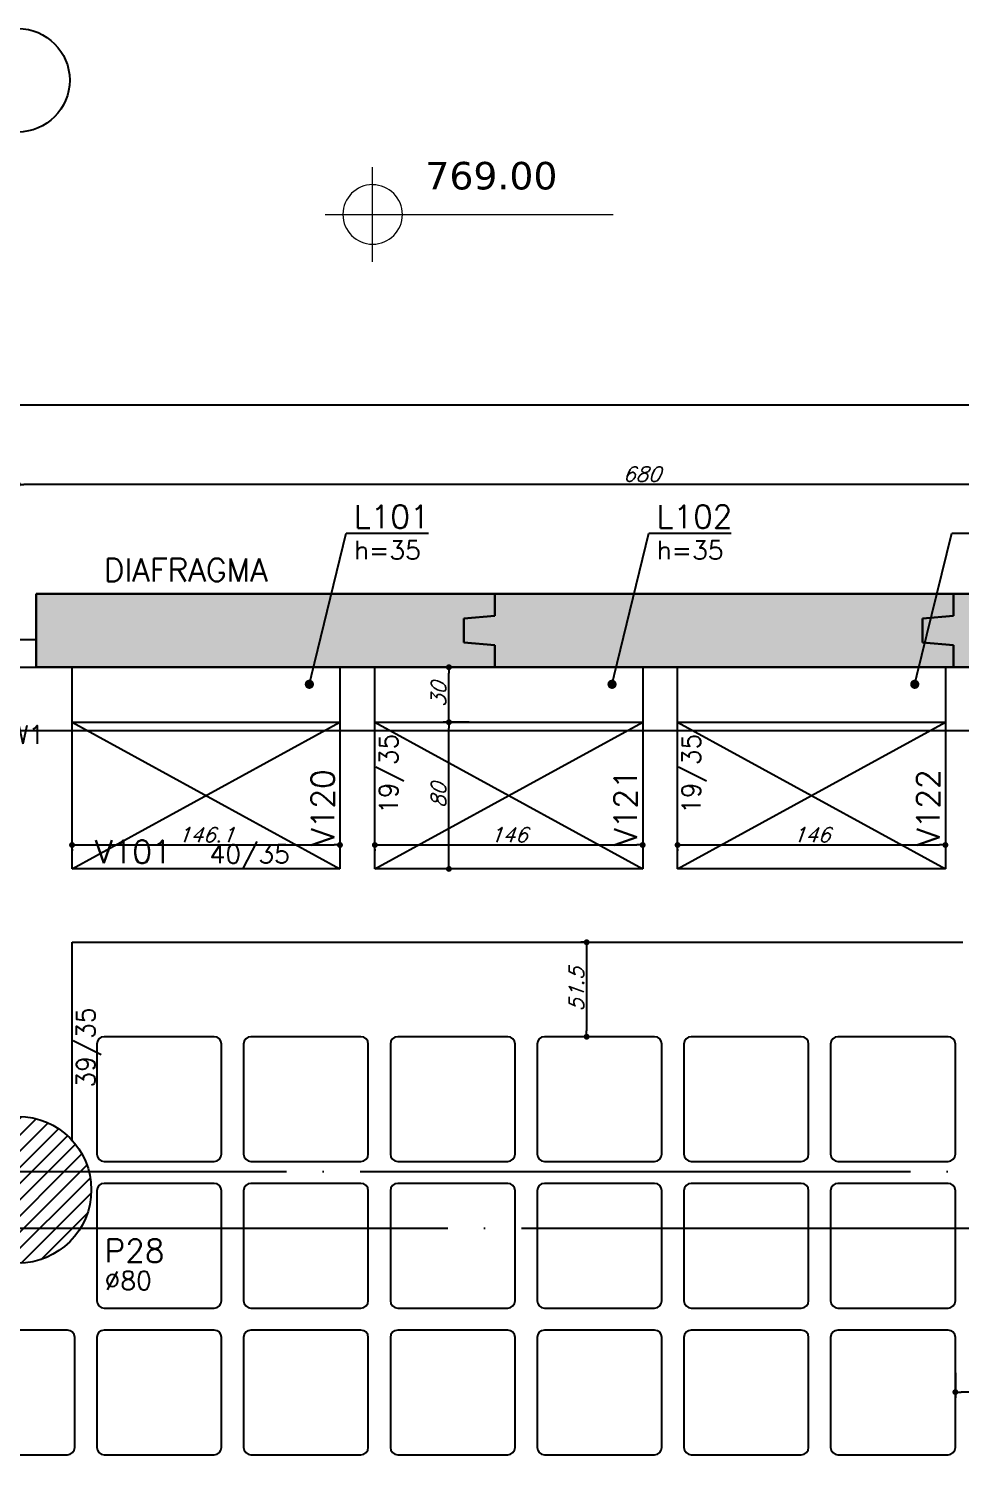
# Model space of a CAD drawing. Extents: x -4172 to 5482, y -2094 to 2406.
# Drawn here: x -3294 to -2786, y 1219 to 1998 of the extents above; entities that cross this region are included whole.
import ezdxf
from ezdxf import colors
from ezdxf.entities.mleader import LeaderData, LeaderLine
from ezdxf.enums import TextEntityAlignment as Align
from ezdxf.math import Vec2, Vec3

# ---------------------------------------------------------------- set-up
doc = ezdxf.new("R2010")
doc.units = 0
doc.header["$LTSCALE"] = 50
doc.header["$MEASUREMENT"] = 0
doc.linetypes.add('EIXO', pattern=[6.8, 6, -0.4, 0, -0.4])
doc.layers.get('0').update_dxf_attribs({"linetype": 'CONTINUOUS'})
doc.layers.get('DEFPOINTS').update_dxf_attribs({"linetype": 'CONTINUOUS'})
for name, color, linetype in [('251', 5, 'CONTINUOUS'), ('F-AUX-RED', 1, 'CONTINUOUS'), ('F-COTAS', 106, 'CONTINUOUS'), ('F-CUBETA', 1, 'CONTINUOUS'), ('F-EIXO', 12, 'EIXO'), ('F-LAJES', 3, 'CONTINUOUS'), ('F-LAJES-DIM', 2, 'CONTINUOUS'), ('F-LAJES-NOME', 4, 'CONTINUOUS'), ('F-PARC-NOME', 4, 'CONTINUOUS'), ('F-PERFIL - W310x52', 4, 'CONTINUOUS'), ('F-PILARES-DIM', 172, 'CONTINUOUS'), ('F-PILARES-HACH', 174, 'CONTINUOUS'), ('F-PILARES-NOME', 170, 'CONTINUOUS'), ('F-PILARES-S', 170, 'CONTINUOUS'), ('F-SOLIDO-EST', 252, 'CONTINUOUS'), ('F-TEXTO', 6, 'CONTINUOUS'), ('F-VIGAS', 3, 'CONTINUOUS'), ('F-VIGAS-DIM', 2, 'CONTINUOUS'), ('F-VIGAS-NOME', 4, 'CONTINUOUS'), ('F-VÃO', 1, 'CONTINUOUS')]:
    doc.layers.add(name, color=color, linetype=linetype)
doc.layers.add('A-ANNO-NOTE', color=253, linetype='CONTINUOUS', lineweight=9)
doc.styles.add('CP-TEXT-INCL', font='romans.shx', dxfattribs={"oblique": 20})
doc.styles.add('MCP', font='romans.shx')
doc.styles.add('ROMANS', font='romans.shx')
doc.styles.get("Standard").update_dxf_attribs({"font": 'ROMANS.SHX'})
doc.styles.add('Verdana_3', font='verdana.ttf', dxfattribs={"height": 20})
doc.dimstyles.new('CP-COTAS-50', dxfattribs={"dimscale": 0.64, "dimtxt": 12.5, "dimasz": 5, "dimexe": 5, "dimexo": 5, "dimgap": 2.5, "dimtad": 1, "dimdec": 1, "dimdsep": 46, "dimtxsty": 'CP-TEXT-INCL', "dimblk1": 'DOT', "dimblk2": 'DOT', "dimsah": 1, "dimcen": 9, "dimclrd": 256, "dimclre": 256, "dimclrt": 256, "dimadec": 0, "dimazin": 0, "dimtfac": 1, "dimtdec": 1, "dimtmove": 2, "dimatfit": 3, "dimldrblk": 'DOT', "dimfxl": 0, "dimtolj": 1, "dimarcsym": 0})

# ---------------------------------------------------------------- blocks, each defined once
blk = doc.blocks.new('_VAONER063650636500869008690')
at = {"layer": '251', "color": 1}
for p, q in [((30, 34), (-30, 34)), ((-34, 30), (-34, -30)), ((34, -30), (34, 30)), ((-30, -34), (30, -34))]:
    blk.add_line(p, q, dxfattribs=at)
for centre, start, end in [((-30, 30), 90, 180), ((30, 30), 0, 90), ((-30, -30), 180, 270), ((30, -30), 270, 0)]:
    blk.add_arc(centre, 4, start, end, dxfattribs=at)
blk = doc.blocks.new('*U4')
at = {"layer": 'F-EIXO'}
blk.add_line((0, 0), (7197, 0), dxfattribs=at)
at = {"layer": 'F-TEXTO', "style": 'ROMANS'}
blk.add_attdef('EIXO', text='', height=17.5, dxfattribs=at).set_placement((-28.2072, 0), align=Align.MIDDLE_CENTER)
blk = doc.blocks.new('*U5')
at = {"layer": 'F-EIXO'}
blk.add_line((0, 0), (7285, 0), dxfattribs=at)
at = {"layer": 'F-TEXTO', "style": 'ROMANS'}
blk.add_attdef('EIXO', text='', height=17.5, dxfattribs=at).set_placement((-28.2072, 0), align=Align.MIDDLE_CENTER)
blk = doc.blocks.new('*U9')
at = {"layer": 'F-EIXO', "color": 2, "linetype": 'Continuous'}
blk.add_circle((0, 28.21), 28.21, dxfattribs=at)
at = {"layer": 'F-TEXTO', "style": 'ROMANS'}
blk.add_attdef('EIXO', text='', height=17.5, rotation=360, dxfattribs=at).set_placement((0, 28.21), align=Align.MIDDLE_CENTER)
blk = doc.blocks.new('_DOT')
at = {"color": 0, "linetype": 'ByBlock'}
blk.add_line((-0.5, 0), (-1, 0), dxfattribs=at)
at = {"color": 0, "linetype": 'ByBlock', "const_width": 0.5}
blk.add_lwpolyline([(-0.25, 0, 1), (0.25, 0, 1)], format="xyb", close=True, dxfattribs=at)
blk = doc.blocks.new('*D82')
at = {"layer": 'DEFPOINTS', "color": 0, "linetype": 'Continuous', "transparency": 16777216}
for p in [(3249.5, 1792.61), (3249.5, 1664.5), (-3540, 1430.2)]:
    blk.add_point(p, dxfattribs=at)
at = {"layer": 'F-COTAS', "linetype": 'Continuous', "lineweight": -2, "transparency": 16777216}
for p, q in [((-3540, 1433.4), (-3540, 1795.81)), ((-3536.8, 1792.61), (3246.3, 1792.61)), ((3249.5, 1667.7), (3249.5, 1795.81))]:
    blk.add_line(p, q, dxfattribs=at)
at = {"layer": 'F-COTAS', "linetype": 'Continuous', "lineweight": -2, "transparency": 16777216, "xscale": 3.2, "yscale": 3.2, "zscale": 3.2, "rotation": 180}
blk.add_blockref('_DOT', (-3540, 1792.61), dxfattribs=at)
at = {"layer": 'F-COTAS', "linetype": 'Continuous', "lineweight": -2, "transparency": 16777216, "xscale": 3.2, "yscale": 3.2, "zscale": 3.2}
blk.add_blockref('_DOT', (3249.5, 1792.61), dxfattribs=at)
at = {"layer": 'F-COTAS', "linetype": 'Continuous', "transparency": 16777216, "insert": (-145.25, 1798.21), "char_height": 8, "attachment_point": 5, "style": 'CP-TEXT-INCL'}
blk.add_mtext('\\A1;6789.5', dxfattribs=at)
blk = doc.blocks.new('*D102')
at = {"layer": 'DEFPOINTS', "color": 0, "linetype": 'Continuous', "transparency": 16777216}
for p in [(-3300, 1749.22), (-3300, 1745.22), (-2620, 1745.22)]:
    blk.add_point(p, dxfattribs=at)
at = {"layer": 'F-COTAS', "linetype": 'Continuous', "lineweight": -2, "transparency": 16777216}
for p, q in [((-3300, 1748.42), (-3300, 1752.42)), ((-2620, 1748.42), (-2620, 1752.42)), ((-2623.2, 1749.22), (-3296.8, 1749.22))]:
    blk.add_line(p, q, dxfattribs=at)
at = {"layer": 'F-COTAS', "linetype": 'Continuous', "lineweight": -2, "transparency": 16777216, "xscale": 3.2, "yscale": 3.2, "zscale": 3.2, "rotation": 180}
blk.add_blockref('_DOT', (-3300, 1749.22), dxfattribs=at)
at = {"layer": 'F-COTAS', "linetype": 'Continuous', "lineweight": -2, "transparency": 16777216, "xscale": 3.2, "yscale": 3.2, "zscale": 3.2}
blk.add_blockref('_DOT', (-2620, 1749.22), dxfattribs=at)
at = {"layer": 'F-COTAS', "linetype": 'Continuous', "transparency": 16777216, "insert": (-2960, 1754.82), "char_height": 8, "attachment_point": 5, "style": 'CP-TEXT-INCL'}
blk.add_mtext('\\A1;680', dxfattribs=at)
blk = doc.blocks.new('*D400')
at = {"layer": 'DEFPOINTS', "color": 0, "linetype": 'Continuous', "transparency": 16777216}
for p in [(-2985.64, 1499.5), (-2989.99, 1448), (-2985.64, 1448)]:
    blk.add_point(p, dxfattribs=at)
at = {"layer": 'F-COTAS', "linetype": 'Continuous', "lineweight": -2, "transparency": 16777216}
for p, q in [((-2988.84, 1499.5), (-2993.19, 1499.5)), ((-2989.99, 1496.3), (-2989.99, 1451.2)), ((-2988.84, 1448), (-2993.19, 1448))]:
    blk.add_line(p, q, dxfattribs=at)
at = {"layer": 'F-COTAS', "linetype": 'Continuous', "lineweight": -2, "transparency": 16777216, "xscale": 3.2, "yscale": 3.2, "zscale": 3.2}
for p, rotation in [((-2989.99, 1499.5), 90), ((-2989.99, 1448), 270)]:
    blk.add_blockref('_DOT', p, dxfattribs=dict(at, rotation=rotation))
at = {"layer": 'F-COTAS', "linetype": 'Continuous', "transparency": 16777216, "insert": (-2995.59, 1473.75), "char_height": 8, "attachment_point": 5, "rotation": 90, "style": 'CP-TEXT-INCL'}
blk.add_mtext('\\A1;51.5', dxfattribs=at)
blk = doc.blocks.new('*D402')
at = {"layer": 'DEFPOINTS', "color": 0, "linetype": 'Continuous', "transparency": 16777216}
for p in [(-2695, 1349.5), (-2789, 1267.86), (-2789, 1254.19)]:
    blk.add_point(p, dxfattribs=at)
at = {"layer": 'F-COTAS', "linetype": 'Continuous', "lineweight": -2, "transparency": 16777216}
for p, q in [((-2695, 1346.3), (-2695, 1250.99)), ((-2789, 1264.66), (-2789, 1250.99)), ((-2698.2, 1254.19), (-2785.8, 1254.19))]:
    blk.add_line(p, q, dxfattribs=at)
at = {"layer": 'F-COTAS', "linetype": 'Continuous', "lineweight": -2, "transparency": 16777216, "xscale": 3.2, "yscale": 3.2, "zscale": 3.2, "rotation": 180}
blk.add_blockref('_DOT', (-2789, 1254.19), dxfattribs=at)
at = {"layer": 'F-COTAS', "linetype": 'Continuous', "lineweight": -2, "transparency": 16777216, "xscale": 3.2, "yscale": 3.2, "zscale": 3.2}
blk.add_blockref('_DOT', (-2695, 1254.19), dxfattribs=at)
at = {"layer": 'F-COTAS', "linetype": 'Continuous', "transparency": 16777216, "insert": (-2742, 1259.79), "char_height": 8, "attachment_point": 5, "style": 'CP-TEXT-INCL'}
blk.add_mtext('\\A1;94', dxfattribs=at)
blk = doc.blocks.new('*D436')
at = {"layer": 'DEFPOINTS', "color": 0, "linetype": 'Continuous', "transparency": 16777216}
for p in [(-2940.45, 1553.4), (-2794.45, 1553.4), (-2794.45, 1552.54)]:
    blk.add_point(p, dxfattribs=at)
at = {"layer": 'F-COTAS', "linetype": 'Continuous', "lineweight": -2, "transparency": 16777216}
for p, q in [((-2940.45, 1550.2), (-2940.45, 1549.34)), ((-2937.25, 1552.54), (-2797.65, 1552.54)), ((-2794.45, 1550.2), (-2794.45, 1549.34))]:
    blk.add_line(p, q, dxfattribs=at)
at = {"layer": 'F-COTAS', "linetype": 'Continuous', "lineweight": -2, "transparency": 16777216, "xscale": 3.2, "yscale": 3.2, "zscale": 3.2, "rotation": 180}
blk.add_blockref('_DOT', (-2940.45, 1552.54), dxfattribs=at)
at = {"layer": 'F-COTAS', "linetype": 'Continuous', "lineweight": -2, "transparency": 16777216, "xscale": 3.2, "yscale": 3.2, "zscale": 3.2}
blk.add_blockref('_DOT', (-2794.45, 1552.54), dxfattribs=at)
at = {"layer": 'F-COTAS', "linetype": 'Continuous', "transparency": 16777216, "insert": (-2867.45, 1558.14), "char_height": 8, "attachment_point": 5, "style": 'CP-TEXT-INCL'}
blk.add_mtext('\\A1;146', dxfattribs=at)
blk = doc.blocks.new('*D437')
at = {"layer": 'DEFPOINTS', "color": 0, "linetype": 'Continuous', "transparency": 16777216}
for p in [(-2959.45, 1561.4), (-3105.45, 1553.4), (-2959.45, 1552.54)]:
    blk.add_point(p, dxfattribs=at)
at = {"layer": 'F-COTAS', "linetype": 'Continuous', "lineweight": -2, "transparency": 16777216}
for p, q in [((-2959.45, 1558.2), (-2959.45, 1549.34)), ((-3105.45, 1550.2), (-3105.45, 1549.34)), ((-3102.25, 1552.54), (-2962.65, 1552.54))]:
    blk.add_line(p, q, dxfattribs=at)
at = {"layer": 'F-COTAS', "linetype": 'Continuous', "lineweight": -2, "transparency": 16777216, "xscale": 3.2, "yscale": 3.2, "zscale": 3.2, "rotation": 180}
blk.add_blockref('_DOT', (-3105.45, 1552.54), dxfattribs=at)
at = {"layer": 'F-COTAS', "linetype": 'Continuous', "lineweight": -2, "transparency": 16777216, "xscale": 3.2, "yscale": 3.2, "zscale": 3.2}
blk.add_blockref('_DOT', (-2959.45, 1552.54), dxfattribs=at)
at = {"layer": 'F-COTAS', "linetype": 'Continuous', "transparency": 16777216, "insert": (-3032.45, 1558.14), "char_height": 8, "attachment_point": 5, "style": 'CP-TEXT-INCL'}
blk.add_mtext('\\A1;146', dxfattribs=at)
blk = doc.blocks.new('*D438')
at = {"layer": 'DEFPOINTS', "color": 0, "linetype": 'Continuous', "transparency": 16777216}
for p in [(-3270.5, 1553.4), (-3124.45, 1553.4), (-3124.45, 1552.54)]:
    blk.add_point(p, dxfattribs=at)
at = {"layer": 'F-COTAS', "linetype": 'Continuous', "lineweight": -2, "transparency": 16777216}
for p, q in [((-3270.5, 1550.2), (-3270.5, 1549.34)), ((-3267.3, 1552.54), (-3127.65, 1552.54)), ((-3124.45, 1550.2), (-3124.45, 1549.34))]:
    blk.add_line(p, q, dxfattribs=at)
at = {"layer": 'F-COTAS', "linetype": 'Continuous', "lineweight": -2, "transparency": 16777216, "xscale": 3.2, "yscale": 3.2, "zscale": 3.2, "rotation": 180}
blk.add_blockref('_DOT', (-3270.5, 1552.54), dxfattribs=at)
at = {"layer": 'F-COTAS', "linetype": 'Continuous', "lineweight": -2, "transparency": 16777216, "xscale": 3.2, "yscale": 3.2, "zscale": 3.2}
blk.add_blockref('_DOT', (-3124.45, 1552.54), dxfattribs=at)
at = {"layer": 'F-COTAS', "linetype": 'Continuous', "transparency": 16777216, "insert": (-3197.47, 1558.14), "char_height": 8, "attachment_point": 5, "style": 'CP-TEXT-INCL'}
blk.add_mtext('\\A1;146.1', dxfattribs=at)
blk = doc.blocks.new('*D441')
at = {"layer": 'DEFPOINTS', "color": 0, "linetype": 'Continuous', "transparency": 16777216}
for p in [(-3065.07, 1619.5), (-3064.06, 1619.5), (-3064.06, 1539.5)]:
    blk.add_point(p, dxfattribs=at)
at = {"layer": 'F-COTAS', "linetype": 'Continuous', "lineweight": -2, "transparency": 16777216}
for p, q in [((-3067.26, 1619.5), (-3068.27, 1619.5)), ((-3065.07, 1542.7), (-3065.07, 1616.3)), ((-3067.26, 1539.5), (-3068.27, 1539.5))]:
    blk.add_line(p, q, dxfattribs=at)
at = {"layer": 'F-COTAS', "linetype": 'Continuous', "lineweight": -2, "transparency": 16777216, "xscale": 3.2, "yscale": 3.2, "zscale": 3.2}
for p, rotation in [((-3065.07, 1619.5), 90), ((-3065.07, 1539.5), 270)]:
    blk.add_blockref('_DOT', p, dxfattribs=dict(at, rotation=rotation))
at = {"layer": 'F-COTAS', "linetype": 'Continuous', "transparency": 16777216, "insert": (-3070.67, 1579.5), "char_height": 8, "attachment_point": 5, "rotation": 90, "style": 'CP-TEXT-INCL'}
blk.add_mtext('\\A1;80', dxfattribs=at)
blk = doc.blocks.new('*D442')
at = {"layer": 'DEFPOINTS', "color": 0, "linetype": 'Continuous', "transparency": 16777216}
for p in [(-3065.07, 1649.5), (-3050.74, 1649.5), (-3050.74, 1619.5)]:
    blk.add_point(p, dxfattribs=at)
at = {"layer": 'F-COTAS', "linetype": 'Continuous', "lineweight": -2, "transparency": 16777216}
for p, q in [((-3053.94, 1649.5), (-3068.27, 1649.5)), ((-3065.07, 1622.7), (-3065.07, 1646.3)), ((-3053.94, 1619.5), (-3068.27, 1619.5))]:
    blk.add_line(p, q, dxfattribs=at)
at = {"layer": 'F-COTAS', "linetype": 'Continuous', "lineweight": -2, "transparency": 16777216, "xscale": 3.2, "yscale": 3.2, "zscale": 3.2}
for p, rotation in [((-3065.07, 1649.5), 90), ((-3065.07, 1619.5), 270)]:
    blk.add_blockref('_DOT', p, dxfattribs=dict(at, rotation=rotation))
at = {"layer": 'F-COTAS', "linetype": 'Continuous', "transparency": 16777216, "insert": (-3070.67, 1634.5), "char_height": 8, "attachment_point": 5, "rotation": 90, "style": 'CP-TEXT-INCL'}
blk.add_mtext('\\A1;30', dxfattribs=at)
blk = doc.blocks.new('LGN-COTA - LGN-COTA-475391-Térreo')
at = {"layer": 'A-ANNO-NOTE'}
for p, q in [((-0.0093, -0.2377), (-0.0093, 0.2798)), ((-0.268, 0.021), (1.3015, 0.021))]:
    blk.add_line(p, q, dxfattribs=at)
for centre, start, end in [((-0.0093, 0.0221), 90, 180), ((-0.0093, 0.021), 360, 90), ((-0.0093, 0.021), 180, 270), ((-0.0093, 0.021), 270, 0)]:
    blk.add_arc(centre, 0.162, start, end, dxfattribs=at)
blk = doc.blocks.new('zw$7512')
at = {"layer": 'A-ANNO-NOTE', "xscale": 100, "yscale": 100, "zscale": 100}
blk.add_blockref('LGN-COTA - LGN-COTA-475391-Térreo', (-2906.21, 1680.27), dxfattribs=at)
at = {"layer": 'A-ANNO-NOTE', "style": 'Verdana_3'}
blk.add_text('769.00', height=15, dxfattribs=at).set_placement((-2878.4, 1696.05))
blk = doc.blocks.new('A$C44D756D9')
at = {"layer": 'F-PILARES-NOME'}
blk.add_text('W1', height=10, dxfattribs=at).set_placement((20.43, 118.15))

msp = doc.modelspace()

# ---------------------------------------------------------------- hatches: boundary and pattern name
at = {"layer": 'F-PILARES-HACH', "linetype": 'Continuous'}
h = msp.add_hatch(dxfattribs=at)
h.set_pattern_fill('ANSI31', color=256, scale=50)
edge = h.paths.add_edge_path()
edge.add_arc((-3300, 1364.5), 40, 0, 360)
at = {"layer": 'F-SOLIDO-EST'}
h = msp.add_hatch(color=256, dxfattribs=at)
h.dxf.hatch_style = 1
h.paths.add_polyline_path([(-3057, 1676), (-3040, 1677.5), (-3040, 1689.5), (-3290, 1689.5), (-3290, 1649.5), (-3040, 1649.5), (-3040, 1661.5), (-3057, 1663)])
h = msp.add_hatch(color=256, dxfattribs=at)
h.dxf.hatch_style = 1
h.paths.add_polyline_path([(-2807, 1676), (-2790, 1677.5), (-2790, 1689.5), (-3040, 1689.5), (-3040, 1677.5), (-3057, 1676), (-3057, 1663), (-3040, 1661.5), (-3040, 1649.5), (-2790, 1649.5), (-2790, 1661.5), (-2807, 1663)])
h = msp.add_hatch(color=256, dxfattribs=at)
h.dxf.hatch_style = 1
h.paths.add_polyline_path([(-2557, 1676), (-2540, 1677.5), (-2540, 1689.5), (-2790, 1689.5), (-2790, 1677.5), (-2807, 1676), (-2807, 1663), (-2790, 1661.5), (-2790, 1649.5), (-2540, 1649.5), (-2540, 1661.5), (-2557, 1663)])

# ---------------------------------------------------------------- linework, layer by layer
at = {"layer": 'F-EIXO'}
msp.add_line((-3621.135, 1615), (3550.572, 1615), dxfattribs=at)
at = {"layer": 'F-LAJES'}
for p, q in [((-3270.5, 1619.5), (-3124.45, 1619.5)), ((-3105.45, 1619.5), (-2959.45, 1619.5)), ((-2940.45, 1619.5), (-2794.45, 1619.5))]:
    msp.add_line(p, q, dxfattribs=at)
at = {"layer": 'F-PILARES-S', "linetype": 'Continuous'}
msp.add_circle((-3300, 1364.5), 40, dxfattribs=at)
at = {"layer": 'F-VIGAS'}
for p, q in [((-3040, 1689.5), (-3290, 1689.5)), ((-3290, 1689.5), (-3290, 1649.5)), ((-3290, 1649.5), (-3290, 1689.5)), ((-3290, 1689.5), (-3040, 1689.5)), ((-3040, 1677.5), (-3040, 1689.5)), ((-3040, 1689.5), (-3040, 1677.5)), ((-2790, 1689.5), (-3040, 1689.5)), ((-3040, 1689.5), (-3040, 1677.5)), ((-3040, 1677.5), (-3040, 1689.5)), ((-3040, 1689.5), (-2790, 1689.5)), ((-2790, 1677.5), (-2790, 1689.5)), ((-2790, 1689.5), (-2790, 1677.5)), ((-2540, 1689.5), (-2790, 1689.5)), ((-2790, 1689.5), (-2790, 1677.5)), ((-2790, 1677.5), (-2790, 1689.5)), ((-2790, 1689.5), (-2540, 1689.5)), ((-3057, 1676), (-3040, 1677.5)), ((-3040, 1677.5), (-3057, 1676)), ((-3040, 1677.5), (-3057, 1676)), ((-3057, 1676), (-3040, 1677.5)), ((-3057, 1663), (-3057, 1676)), ((-3057, 1676), (-3057, 1663)), ((-3057, 1676), (-3057, 1663)), ((-3057, 1663), (-3057, 1676)), ((-2807, 1676), (-2790, 1677.5)), ((-2790, 1677.5), (-2807, 1676)), ((-2790, 1677.5), (-2807, 1676)), ((-2807, 1676), (-2790, 1677.5)), ((-2807, 1663), (-2807, 1676)), ((-2807, 1676), (-2807, 1663)), ((-2807, 1676), (-2807, 1663)), ((-2807, 1663), (-2807, 1676)), ((-3040, 1661.5), (-3057, 1663)), ((-3057, 1663), (-3040, 1661.5)), ((-3057, 1663), (-3040, 1661.5)), ((-3040, 1661.5), (-3057, 1663)), ((-3040, 1649.5), (-3040, 1661.5)), ((-3040, 1661.5), (-3040, 1649.5)), ((-3040, 1661.5), (-3040, 1649.5)), ((-3040, 1649.5), (-3040, 1661.5)), ((-2790, 1661.5), (-2807, 1663)), ((-2807, 1663), (-2790, 1661.5)), ((-2807, 1663), (-2790, 1661.5)), ((-2790, 1661.5), (-2807, 1663)), ((-2790, 1649.5), (-2790, 1661.5)), ((-2790, 1661.5), (-2790, 1649.5)), ((-2790, 1661.5), (-2790, 1649.5)), ((-2790, 1649.5), (-2790, 1661.5)), ((-3290, 1649.5), (-3040, 1649.5)), ((-3040, 1649.5), (-3290, 1649.5)), ((-3040, 1649.5), (-2790, 1649.5)), ((-2790, 1649.5), (-3040, 1649.5)), ((-2790, 1649.5), (-2540, 1649.5)), ((-2540, 1649.5), (-2790, 1649.5))]:
    msp.add_line(p, q, dxfattribs=at)
for points in [[(-3290, 1664.5), (-3305.701, 1664.5), (-3540, 1430.201), (-3540, -934.5), (-1249.5, -934.5), (-1249.5, -524.5)], [(-1264.5, -524.5), (-1264.5, -919.5), (-3525, -919.5), (-3525, 1423.988), (-3299.488, 1649.5), (-3290, 1649.5)], [(-3270.5, 1539.5), (-3270.5, 1649.5)], [(-3124.45, 1649.5), (-3124.45, 1539.5)], [(-3105.45, 1649.5), (-3124.45, 1649.5)], [(-3105.45, 1539.5), (-3105.45, 1649.5)], [(-2959.45, 1649.5), (-2959.45, 1539.5)], [(-2940.45, 1649.5), (-2959.45, 1649.5)], [(-2940.45, 1539.5), (-2940.45, 1649.5)], [(-2794.45, 1649.5), (-2794.45, 1539.5)], [(-3124.45, 1539.5), (-3270.5, 1539.5)], [(-2959.45, 1539.5), (-3105.45, 1539.5)], [(-2794.45, 1539.5), (-2940.45, 1539.5)], [(-3270.5, 1390.965), (-3270.5, 1499.5)], [(-3270.5, 1499.5), (-3114.95, 1499.5)], [(-3114.95, 1499.5), (-2949.95, 1499.5)], [(-2949.95, 1499.5), (-2784.95, 1499.5)]]:
    msp.add_lwpolyline(points, dxfattribs=at)
at = {"layer": 'F-VÃO'}
for p, q in [((-3270.5, 1539.5), (-3124.45, 1619.5)), ((-3270.5, 1619.5), (-3124.45, 1539.5)), ((-3105.45, 1539.5), (-2959.45, 1619.5)), ((-3105.45, 1619.5), (-2959.45, 1539.5)), ((-2940.45, 1539.5), (-2794.45, 1619.5)), ((-2940.45, 1619.5), (-2794.45, 1539.5))]:
    msp.add_line(p, q, dxfattribs=at)

# ---------------------------------------------------------------- block references
at = {"layer": 'A-ANNO-NOTE', "linetype": 'Continuous'}
msp.add_blockref('zw$7512', (-199.5, 214), dxfattribs=at)
at = {"layer": 'F-CUBETA'}
for p in [(-3223, 1414), (-3143, 1414), (-3063, 1414), (-2983, 1414), (-2903, 1414), (-2823, 1414), (-3223, 1334), (-3143, 1334), (-3063, 1334), (-2983, 1334), (-2903, 1334), (-2823, 1334), (-3303, 1254), (-3223, 1254), (-3143, 1254), (-3063, 1254), (-2983, 1254), (-2903, 1254), (-2823, 1254)]:
    msp.add_blockref('_VAONER063650636500869008690', p, dxfattribs=at)
at = {"layer": 'F-EIXO', "linetype": 'Continuous'}
for name, p in [('*U9', (-3300, 1941.357)), ('*U4', (-3705.761, 1615)), ('*U5', (-3793.715, 1374.5)), ('*U4', (-3705.761, 1343.5))]:
    msp.add_blockref(name, p, dxfattribs=at)
at = {"layer": 'F-PERFIL - W310x52'}
msp.add_blockref('A$C44D756D9', (-3325, 1489.5), dxfattribs=at)

# ---------------------------------------------------------------- texts
at = {"layer": 'F-LAJES-DIM', "linetype": 'Continuous', "style": 'MCP'}
for p in [(-3116.797, 1708.341), (-2951.797, 1708.341)]:
    msp.add_text('h=35', height=10, dxfattribs=at).set_placement(p)
at = {"layer": 'F-LAJES-NOME', "linetype": 'Continuous', "style": 'MCP'}
for s, p in [('L101', (-3116.797, 1725.341)), ('L102', (-2951.797, 1725.341))]:
    msp.add_text(s, height=12.5, dxfattribs=at).set_placement(p)
at = {"layer": 'F-PARC-NOME', "style": 'MCP'}
msp.add_text('DIAFRAGMA', height=12.5, dxfattribs=at).set_placement((-3253.201, 1696.28))
at = {"layer": 'F-PILARES-DIM', "linetype": 'Continuous', "style": 'MCP'}
msp.add_text('%%c80', height=10, dxfattribs=at).set_placement((-3252.749, 1310.022))
at = {"layer": 'F-PILARES-NOME', "linetype": 'Continuous', "style": 'MCP'}
msp.add_text('P28', height=12.5, dxfattribs=at).set_placement((-3252.749, 1325.022))
at = {"layer": 'F-VIGAS-DIM', "linetype": 'Continuous', "style": 'MCP'}
for s, p in [('19/35', (-3092.95, 1569.5)), ('19/35', (-2927.95, 1569.5)), ('39/35', (-3258, 1420.232))]:
    msp.add_text(s, height=10, rotation=90, dxfattribs=at).set_placement(p)
msp.add_text('40/35', height=10, dxfattribs=at).set_placement((-3195.5, 1542.625))
at = {"layer": 'F-VIGAS-NOME', "linetype": 'Continuous', "style": 'MCP'}
for s, p in [('V120', (-3127.575, 1552)), ('V121', (-2962.575, 1552)), ('V122', (-2797.575, 1552))]:
    msp.add_text(s, height=12.5, rotation=90, dxfattribs=at).set_placement(p)
msp.add_text('V101', height=12.5, dxfattribs=at).set_placement((-3258, 1542.625))

# ---------------------------------------------------------------- dimensions: what is measured, and where the dimension line sits
at = {"layer": 'F-COTAS', "linetype": 'Continuous'}
for base, p1, p2, picture, middle in [((3249.5, 1792.612), (-3540, 1430.201), (3249.5, 1664.5), '*D82', (-145.25, 1798.212)), ((-3300, 1749.22), (-2620, 1745.22), (-3300, 1745.22), '*D102', (-2960, 1754.82))]:
    dim = msp.add_linear_dim(base=base, p1=p1, p2=p2, dimstyle='CP-COTAS-50', dxfattribs=at)
    dim.commit()
    dim.dimension.update_dxf_attribs({"geometry": picture, "text_midpoint": middle})
for base, p1, p2, picture, middle in [((-3065.07, 1649.5), (-3050.74, 1619.5), (-3050.74, 1649.5), '*D442', (-3070.67, 1634.5)), ((-3065.07, 1619.5), (-3064.06, 1539.5), (-3064.06, 1619.5), '*D441', (-3070.67, 1579.5)), ((-2989.994, 1448), (-2985.64, 1499.5), (-2985.64, 1448), '*D400', (-2995.594, 1473.75))]:
    dim = msp.add_linear_dim(base=base, p1=p1, p2=p2, angle=90, dimstyle='CP-COTAS-50', override={"dimfxl": 7.5}, dxfattribs=at)
    dim.commit()
    dim.dimension.update_dxf_attribs({"geometry": picture, "text_midpoint": middle})
for base, p1, p2, picture, middle in [((-3124.45, 1552.535945281), (-3270.5, 1553.400519878), (-3124.45, 1553.400519878), '*D438', (-3197.475, 1558.135945281)), ((-2959.45, 1552.536), (-3105.45, 1553.401), (-2959.45, 1561.399), '*D437', (-3032.45, 1558.136)), ((-2794.45, 1552.536), (-2940.45, 1553.401), (-2794.45, 1553.401), '*D436', (-2867.45, 1558.136)), ((-2789, 1254.192), (-2695, 1349.5), (-2789, 1267.863), '*D402', (-2742, 1259.792))]:
    dim = msp.add_linear_dim(base=base, p1=p1, p2=p2, dimstyle='CP-COTAS-50', override={"dimfxl": 7.5}, dxfattribs=at)
    dim.commit()
    dim.dimension.update_dxf_attribs({"geometry": picture, "text_midpoint": middle})

# ---------------------------------------------------------------- leaders
at = {"layer": 'F-AUX-RED', "linetype": 'Continuous'}
ml = msp.add_multileader_mtext('Standard', dxfattribs=at)
ml.set_content('', color=256)
ml.set_leader_properties()
ml.set_arrow_properties(name='DOT')
ml.build(insert=Vec2(0, 0))
ml.multileader.update_dxf_attribs({"text_right_attachment_type": 6, "dogleg_length": 0.36, "arrow_head_size": 5})
ctx = ml.context
ctx.base_point, ctx.char_height, ctx.arrow_head_size, ctx.landing_gap_size, ctx.plane_origin = Vec3(-3076.255, 1722.627), 0.18, 5, 0.09, Vec3(-3141.143, 1640.18)
ctx.right_attachment = 6
notes = []
notes.append((ctx, [(0, (1, 1, 0), (-3121.012, 1722.627), (1, 0), 44.757, [(0, [(-3141.143, 1640.18)], 0, [])])]))
ctx.mtext.insert, ctx.mtext.flow_direction = Vec3(-3076.165, 1722.717), 5
ml = msp.add_multileader_mtext('Standard', dxfattribs=at)
ml.set_content('', color=256)
ml.set_leader_properties()
ml.set_arrow_properties(name='DOT')
ml.build(insert=Vec2(0, 0))
ml.multileader.update_dxf_attribs({"text_right_attachment_type": 6, "dogleg_length": 0.36, "arrow_head_size": 5})
ctx = ml.context
ctx.base_point, ctx.char_height, ctx.arrow_head_size, ctx.landing_gap_size, ctx.plane_origin = Vec3(-2911.255, 1722.627), 0.18, 5, 0.09, Vec3(-2976.143, 1640.18)
ctx.right_attachment = 6
notes.append((ctx, [(0, (1, 1, 0), (-2956.012, 1722.627), (1, 0), 44.757, [(0, [(-2976.143, 1640.18)], 0, [])])]))
ctx.mtext.insert, ctx.mtext.flow_direction = Vec3(-2911.165, 1722.717), 5
ml = msp.add_multileader_mtext('Standard', dxfattribs=at)
ml.set_content('', color=256)
ml.set_leader_properties()
ml.set_arrow_properties(name='DOT')
ml.build(insert=Vec2(0, 0))
ml.multileader.update_dxf_attribs({"text_right_attachment_type": 6, "dogleg_length": 0.36, "arrow_head_size": 5})
ctx = ml.context
ctx.base_point, ctx.char_height, ctx.arrow_head_size, ctx.landing_gap_size, ctx.plane_origin = Vec3(-2746.255, 1722.627), 0.18, 5, 0.09, Vec3(-2811.143, 1640.18)
ctx.right_attachment = 6
notes.append((ctx, [(0, (1, 1, 0), (-2791.012, 1722.627), (1, 0), 44.757, [(0, [(-2811.143, 1640.18)], 0, [])])]))
ctx.mtext.insert, ctx.mtext.flow_direction = Vec3(-2746.165, 1722.717), 5
for ctx, leaders in notes:
    for number, flags, end, landing, length, lines in leaders:
        leader = LeaderData()
        leader.index, (leader.has_last_leader_line, leader.has_dogleg_vector, leader.attachment_direction) = number, flags
        leader.last_leader_point, leader.dogleg_vector, leader.dogleg_length = Vec3(end), Vec3(landing), length
        for number, points, colour, breaks in lines:
            line = LeaderLine()
            line.index, line.vertices, line.color, line.breaks = number, Vec3.list(points), colors.encode_raw_color(colour), breaks
            leader.lines.append(line)
        ctx.leaders.append(leader)

doc.saveas('drawing.dxf')
